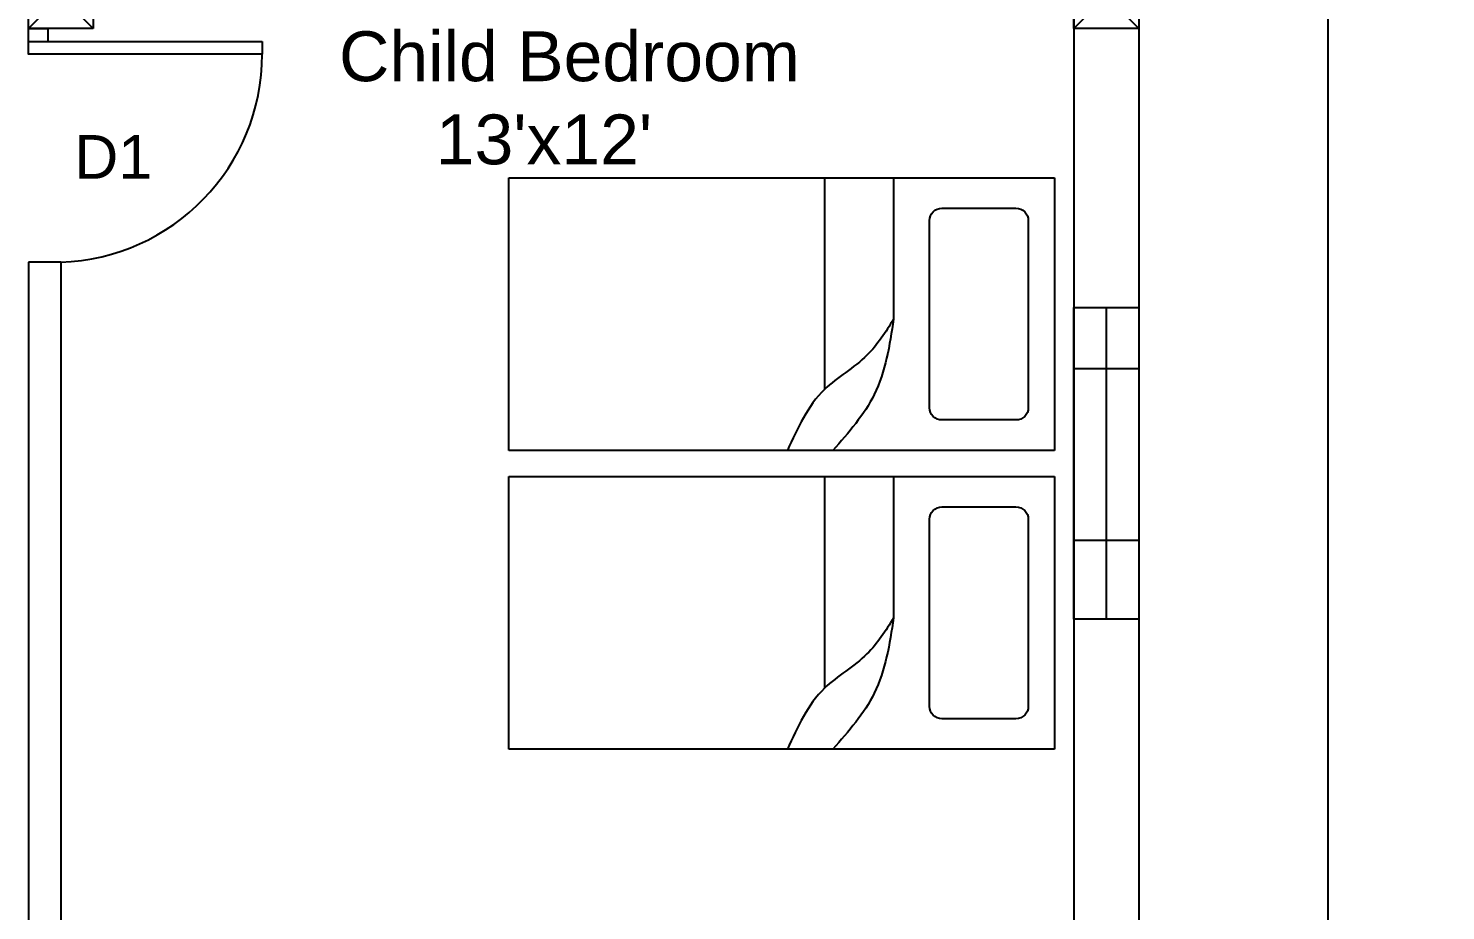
# Model space of a CAD drawing. Header units: inches. Extents: x -19338 to 10560, y -12 to 4973.
# Drawn here: x 699.3 to 917.5, y 425 to 560.9 of the extents above; entities that cross this region are included whole.
import ezdxf

# ---------------------------------------------------------------- set-up
doc = ezdxf.new("R2010")
doc.units = ezdxf.units.IN
doc.header["$MEASUREMENT"] = 0
for name, color, linetype in [('C1', 10, 'Continuous'), ('D1', 231, 'Continuous'), ('W', 70, 'Continuous')]:
    doc.layers.add(name, color=color, linetype=linetype)
doc.layers.add('Naming', color=50, linetype='Continuous', plot=False)
doc.styles.get("Standard").update_dxf_attribs({"font": 'arial.ttf'})
doc.dimstyles.get("Standard").update_dxf_attribs({"dimtxt": 8, "dimasz": 2, "dimexe": 0.18, "dimexo": 0.0625, "dimgap": 0.09, "dimtad": 0, "dimtih": 1, "dimtoh": 1, "dimdsep": 46, "dimlunit": 3, "dimtxsty": 'Standard', "dimblk": 'ARCHTICK', "dimcen": 0.09, "dimse1": 1, "dimse2": 1, "dimclrd": 2, "dimadec": 0, "dimazin": 0, "dimtfac": 1, "dimtofl": 0, "dimtmove": 0, "dimatfit": 3, "dimfxl": 1, "dimtolj": 1, "dimtzin": 0, "dimarcsym": 0})

# ---------------------------------------------------------------- blocks, each defined once
blk = doc.blocks.new('_ArchTick')
at = {"color": 0, "linetype": 'ByBlock', "const_width": 0.15}
blk.add_lwpolyline([(-0.5, -0.5), (0.5, 0.5)], dxfattribs=at)
blk = doc.blocks.new('*D5')
at = {"color": 2, "lineweight": -2, "transparency": 16777216}
for p, q in [((899.41, 898.86), (899.41, 598.03)), ((899.41, 288.86), (899.41, 589.68))]:
    blk.add_line(p, q, dxfattribs=at)
at = {"layer": 'Defpoints', "color": 0, "transparency": 16777216}
for p in [(870.26, 898.86), (870.26, 288.86), (899.41, 288.86)]:
    blk.add_point(p, dxfattribs=at)
at = {"color": 2, "lineweight": -2, "transparency": 16777216, "xscale": 2, "yscale": 2, "zscale": 2}
for p, rotation in [((899.41, 898.86), 90), ((899.41, 288.86), 270)]:
    blk.add_blockref('_ArchTick', p, dxfattribs=dict(at, rotation=rotation))
at = {"color": 0, "transparency": 16777216, "insert": (899.41, 593.86), "char_height": 8, "attachment_point": 5}
blk.add_mtext('\\A1;50\'-10"', dxfattribs=at)

msp = doc.modelspace()

# ---------------------------------------------------------------- linework, layer by layer
for p, q in [((870.263, 922.855), (870.263, 288.855)), ((860.263, 565.855), (860.263, 421.855)), ((773.263, 495.855), (773.263, 537.855)), ((773.263, 537.855), (857.263, 537.855)), ((821.859, 537.855), (821.859, 505.248)), ((832.519, 537.855), (832.519, 516.08)), ((857.263, 537.855), (857.263, 495.855)), ((699.263, 524.855), (699.263, 421.855)), ((704.263, 524.855), (699.263, 524.855)), ((704.263, 524.855), (704.263, 421.855)), ((857.263, 495.855), (773.263, 495.855)), ((773.263, 449.855), (773.263, 491.855)), ((773.263, 491.855), (857.263, 491.855)), ((821.859, 491.855), (821.859, 459.248)), ((832.519, 491.855), (832.519, 470.08)), ((857.263, 491.855), (857.263, 449.855)), ((857.263, 449.855), (773.263, 449.855))]:
    msp.add_line(p, q)
at = {"linetype": 'ByBlock'}
for points in [[(839.925, 500.556, -0.4142136), (838.036, 502.446), (838.036, 531.265, -0.4142136), (839.925, 533.155), (851.358, 533.155, -0.4142136), (853.248, 531.265), (853.248, 502.446, -0.4142136), (851.358, 500.556)], [(839.925, 454.556, -0.4142136), (838.036, 456.446), (838.036, 485.265, -0.4142136), (839.925, 487.155), (851.358, 487.155, -0.4142136), (853.248, 485.265), (853.248, 456.446, -0.4142136), (851.358, 454.556)]]:
    msp.add_lwpolyline(points, format="xyb", close=True, dxfattribs=at)
for points in [[(832.519, 516.08), (828.411, 510.517), (821.859, 505.248), (816.159, 495.855)], [(832.519, 516.08), (829.534, 504.484), (823.147, 495.855)], [(832.519, 470.08), (828.411, 464.517), (821.859, 459.248), (816.159, 449.855)], [(832.519, 470.08), (829.534, 458.484), (823.147, 449.855)]]:
    msp.add_spline(points, degree=3)
at = {"layer": 'C1'}
for p, q in [((699.263, 570.855), (709.263, 560.855)), ((709.263, 570.855), (699.263, 560.855)), ((860.263, 570.855), (870.263, 560.855)), ((870.263, 570.855), (860.263, 560.855))]:
    msp.add_line(p, q, dxfattribs=at)
for points in [[(709.263, 560.855), (699.263, 560.855), (699.263, 570.855), (709.263, 570.855)], [(870.263, 560.855), (860.263, 560.855), (860.263, 570.855), (870.263, 570.855)]]:
    msp.add_lwpolyline(points, close=True, dxfattribs=at)
at = {"layer": 'D1'}
msp.add_lwpolyline([(699.263, 558.855), (699.263, 560.855), (702.263, 560.855), (702.263, 558.855)], dxfattribs=at)
msp.add_lwpolyline([(735.263, 558.855), (735.263, 556.855), (699.263, 556.855), (699.263, 558.855)], close=True, dxfattribs=at)
msp.add_arc((703.246, 556.855), 32.016, 271.81876, 0, dxfattribs=at)
at = {"layer": 'W'}
for p, q in [((865.263, 517.855), (865.263, 469.855)), ((860.263, 508.502), (870.263, 508.502)), ((860.263, 482.04), (870.263, 482.04))]:
    msp.add_line(p, q, dxfattribs=at)
msp.add_lwpolyline([(860.263, 469.855), (860.263, 517.855), (870.263, 517.855), (870.263, 469.855)], close=True, dxfattribs=at)

# ---------------------------------------------------------------- texts
at = {"layer": 'D1', "insert": (706.331, 544.424), "char_height": 6.72, "attachment_point": 1}
msp.add_mtext_dynamic_manual_height_columns('D1', width=2233.69028, gutter_width=33.6, heights=[0], dxfattribs=at)
at = {"layer": 'Naming', "insert": (747.108, 560.398), "char_height": 7.68, "attachment_point": 1}
msp.add_mtext_dynamic_manual_height_columns("Child Bedroom\\P     13'x12'", width=3988.73265, gutter_width=60, heights=[0], dxfattribs=at)

# ---------------------------------------------------------------- dimensions: what is measured, and where the dimension line sits
dim = msp.add_linear_dim(base=(899.412, 288.855), p1=(870.263, 898.855), p2=(870.263, 288.855), angle=90, dimstyle='Standard')
dim.commit()
dim.dimension.update_dxf_attribs({"geometry": '*D5', "text_midpoint": (899.412, 593.855)})

doc.saveas('drawing.dxf')
